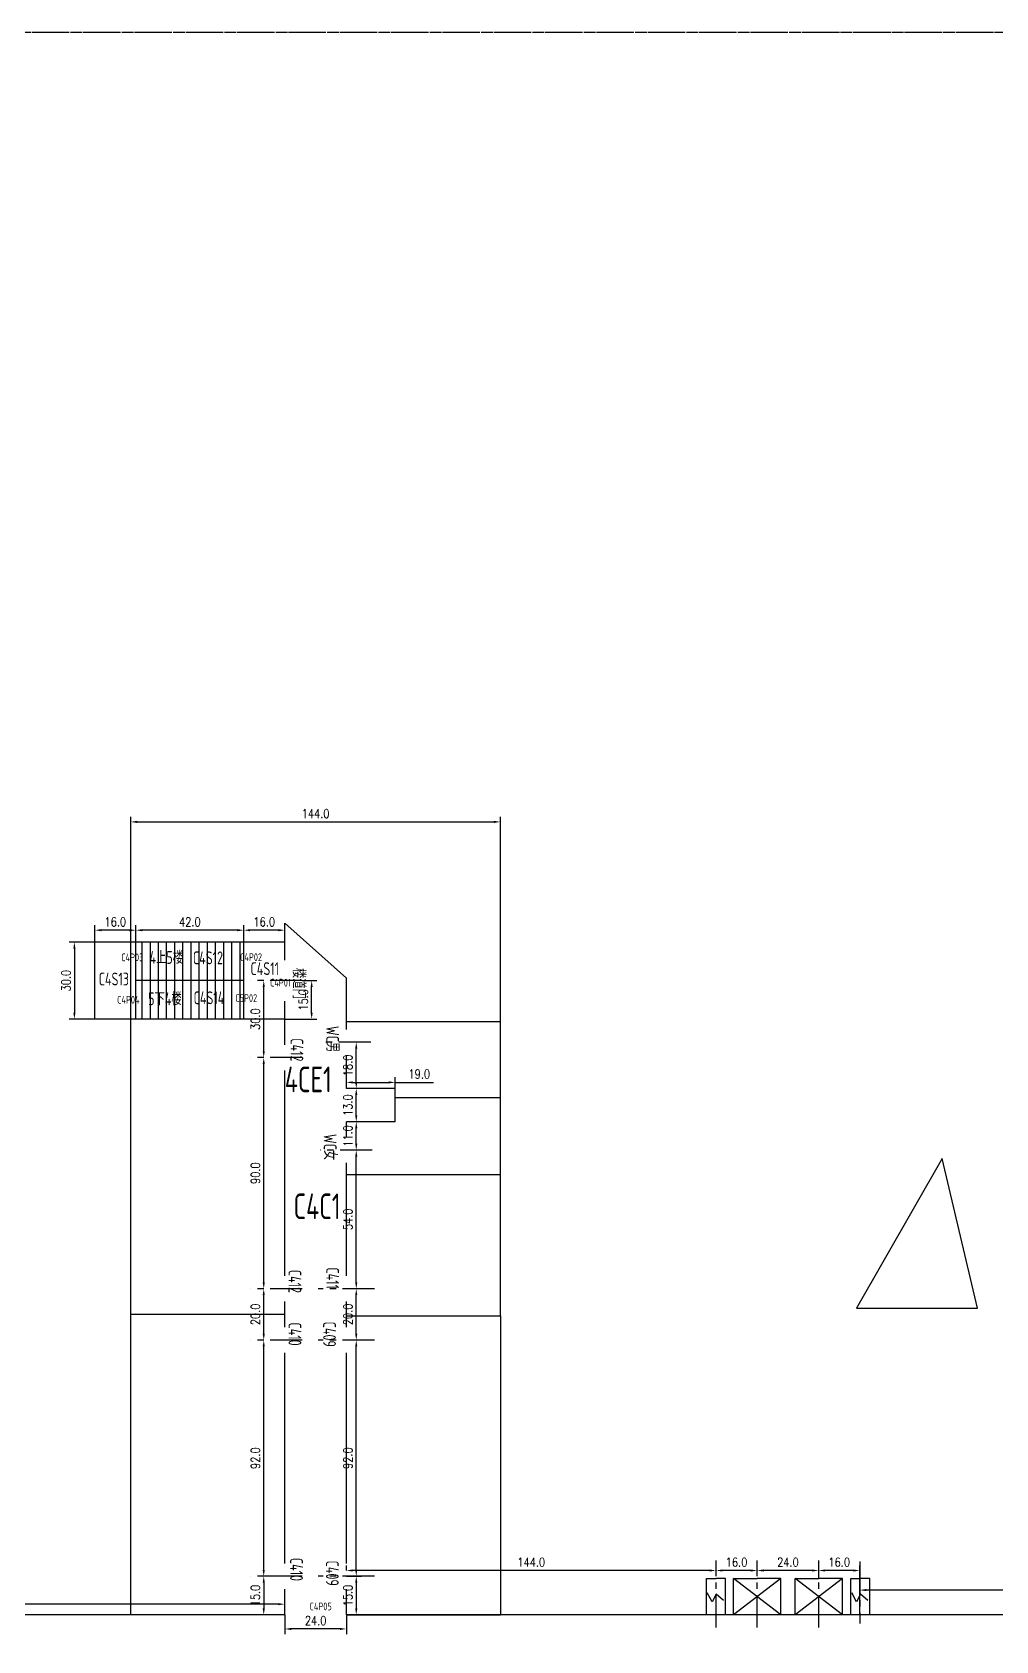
# Model space of a CAD drawing. Header units: millimetres. Extents: x -1254 to 4822, y -4397 to 16.
# Drawn here: x 2144 to 2520, y -627 to 0 of the extents above; entities that cross this region are included whole.
import ezdxf

# ---------------------------------------------------------------- set-up
doc = ezdxf.new("R2010")
doc.units = ezdxf.units.MM
doc.header["$LTSCALE"] = 10
doc.linetypes.add('CENTER', pattern=[2, 1.25, -0.25, 0.25, -0.25])
for name, color, linetype in [('1轮廓实线层', 7, 'Continuous'), ('3中心线层', 1, 'CENTER'), ('5剖面线层', 2, 'Continuous'), ('6文字层', 5, 'Continuous')]:
    doc.layers.add(name, color=color, linetype=linetype)
doc.layers.add('AM_5', color=3, linetype='Continuous', lineweight=25)
doc.styles.add('PC_TEXTSTYLE', font='gbenor.shx', dxfattribs={"width": 0.8, "bigfont": 'hzfs.shx'})
doc.styles.add('TH_GBDIM', font='romans.shx', dxfattribs={"width": 0.8, "bigfont": 'gbcbig.shx'})
doc.dimstyles.new('单位为厘米', dxfattribs={"dimtxt": 3.5, "dimasz": 2.5, "dimexe": 2, "dimexo": 0, "dimgap": 1.5, "dimtad": 1, "dimdec": 1, "dimzin": 0, "dimdsep": 46, "dimtxsty": 'TH_GBDIM', "dimcen": 2.5, "dimclrd": 1, "dimclre": 1, "dimclrt": 5, "dimadec": 0, "dimazin": 0, "dimtfac": 0.714286, "dimtdec": 1, "dimtmove": 0, "dimatfit": 3, "dimfxl": 1, "dimtzin": 0, "dimlwd": -1, "dimlwe": -1, "dimarcsym": 0})
doc.dimstyles.new('单位为厘米$0', dxfattribs={"dimtxt": 3.5, "dimasz": 2.5, "dimexe": 2, "dimexo": 0, "dimgap": 1.5, "dimtad": 1, "dimdec": 1, "dimzin": 0, "dimdsep": 46, "dimtxsty": 'TH_GBDIM', "dimcen": 2.5, "dimclrd": 1, "dimclre": 1, "dimclrt": 5, "dimadec": 0, "dimazin": 0, "dimtfac": 0.714286, "dimtdec": 1, "dimtmove": 0, "dimatfit": 3, "dimfxl": 1, "dimtzin": 0, "dimlwd": -1, "dimlwe": -1, "dimarcsym": 0})

# ---------------------------------------------------------------- blocks, each defined once
blk = doc.blocks.new('*D21')
at = {"layer": '1轮廓实线层', "color": 1, "transparency": 16777216}
for p, q in [((2450.87, -602.27), (2450.87, -597.15)), ((2464.37, -599.15), (2453.37, -599.15)), ((2466.87, -607.75), (2466.87, -597.15))]:
    blk.add_line(p, q, dxfattribs=at)
for points in [[(2453.37, -598.73), (2453.37, -599.57), (2450.87, -599.15)], [(2464.37, -598.73), (2464.37, -599.57), (2466.87, -599.15)]]:
    blk.add_solid(points, dxfattribs=at)
at = {"layer": 'Defpoints', "color": 0, "transparency": 16777216}
for p in [(2450.87, -599.15), (2450.87, -602.27), (2466.87, -607.75)]:
    blk.add_point(p, dxfattribs=at)
at = {"layer": '1轮廓实线层', "color": 5, "transparency": 16777216, "insert": (2458.87, -595.9), "char_height": 3.5, "attachment_point": 5, "style": 'TH_GBDIM'}
blk.add_mtext('16.0', dxfattribs=at)
blk = doc.blocks.new('*D22')
at = {"layer": '1轮廓实线层', "color": 1, "transparency": 16777216}
for p, q in [((2426.87, -599.15), (2426.87, -597.15)), ((2448.37, -599.15), (2429.37, -599.15)), ((2450.87, -599.15), (2450.87, -597.15))]:
    blk.add_line(p, q, dxfattribs=at)
for points in [[(2429.37, -598.73), (2429.37, -599.57), (2426.87, -599.15)], [(2448.37, -598.73), (2448.37, -599.57), (2450.87, -599.15)]]:
    blk.add_solid(points, dxfattribs=at)
at = {"layer": 'Defpoints', "color": 0, "transparency": 16777216}
for p in [(2426.87, -599.15), (2426.87, -599.15), (2450.87, -599.15)]:
    blk.add_point(p, dxfattribs=at)
at = {"layer": '1轮廓实线层', "color": 5, "transparency": 16777216, "insert": (2438.87, -595.9), "char_height": 3.5, "attachment_point": 5, "style": 'TH_GBDIM'}
blk.add_mtext('24.0', dxfattribs=at)
blk = doc.blocks.new('*D23')
at = {"layer": '1轮廓实线层', "color": 1, "transparency": 16777216}
for p, q in [((2410.87, -599.15), (2410.87, -597.15)), ((2424.37, -599.15), (2413.37, -599.15)), ((2426.87, -599.15), (2426.87, -597.15))]:
    blk.add_line(p, q, dxfattribs=at)
for points in [[(2413.37, -598.73), (2413.37, -599.57), (2410.87, -599.15)], [(2424.37, -598.73), (2424.37, -599.57), (2426.87, -599.15)]]:
    blk.add_solid(points, dxfattribs=at)
at = {"layer": 'Defpoints', "color": 0, "transparency": 16777216}
for p in [(2410.87, -599.15), (2410.87, -599.15), (2426.87, -599.15)]:
    blk.add_point(p, dxfattribs=at)
at = {"layer": '1轮廓实线层', "color": 5, "transparency": 16777216, "insert": (2418.87, -595.9), "char_height": 3.5, "attachment_point": 5, "style": 'TH_GBDIM'}
blk.add_mtext('16.0', dxfattribs=at)
blk = doc.blocks.new('*D24')
at = {"layer": '1轮廓实线层', "color": 1, "transparency": 16777216}
for p, q in [((2266.87, -599.15), (2266.87, -597.15)), ((2408.37, -599.15), (2269.37, -599.15)), ((2410.87, -599.15), (2410.87, -597.15))]:
    blk.add_line(p, q, dxfattribs=at)
for points in [[(2269.37, -598.73), (2269.37, -599.57), (2266.87, -599.15)], [(2408.37, -598.73), (2408.37, -599.57), (2410.87, -599.15)]]:
    blk.add_solid(points, dxfattribs=at)
at = {"layer": 'Defpoints', "color": 0, "transparency": 16777216}
for p in [(2266.87, -599.15), (2266.87, -599.15), (2410.87, -599.15)]:
    blk.add_point(p, dxfattribs=at)
at = {"layer": '1轮廓实线层', "color": 5, "transparency": 16777216, "insert": (2338.87, -595.9), "char_height": 3.5, "attachment_point": 5, "style": 'TH_GBDIM'}
blk.add_mtext('144.0', dxfattribs=at)
blk = doc.blocks.new('*D25')
at = {"layer": '1轮廓实线层', "color": 1, "transparency": 16777216}
for p, q in [((2266.87, -601.4), (2272.71, -601.4)), ((2270.71, -603.9), (2270.71, -613.9)), ((2266.87, -616.4), (2272.71, -616.4))]:
    blk.add_line(p, q, dxfattribs=at)
for points in [[(2270.29, -603.9), (2271.13, -603.9), (2270.71, -601.4)], [(2270.29, -613.9), (2271.13, -613.9), (2270.71, -616.4)]]:
    blk.add_solid(points, dxfattribs=at)
at = {"layer": 'Defpoints', "color": 0, "transparency": 16777216}
for p in [(2266.87, -601.4), (2266.87, -616.4), (2270.71, -616.4)]:
    blk.add_point(p, dxfattribs=at)
at = {"layer": '1轮廓实线层', "color": 5, "transparency": 16777216, "insert": (2267.46, -608.9), "char_height": 3.5, "attachment_point": 5, "rotation": 90, "style": 'TH_GBDIM'}
blk.add_mtext('15.0', dxfattribs=at)
blk = doc.blocks.new('*D52')
at = {"layer": '1轮廓实线层', "color": 1, "transparency": 16777216}
for p, q in [((2242.87, -616.4), (2242.87, -623.91)), ((2266.87, -616.4), (2266.87, -623.91)), ((2264.37, -621.91), (2245.37, -621.91))]:
    blk.add_line(p, q, dxfattribs=at)
for points in [[(2245.37, -621.5), (2245.37, -622.33), (2242.87, -621.91)], [(2264.37, -621.5), (2264.37, -622.33), (2266.87, -621.91)]]:
    blk.add_solid(points, dxfattribs=at)
at = {"layer": 'Defpoints', "color": 0, "transparency": 16777216}
for p in [(2242.87, -616.4), (2266.87, -616.4), (2242.87, -621.91)]:
    blk.add_point(p, dxfattribs=at)
at = {"layer": '1轮廓实线层', "color": 5, "transparency": 16777216, "insert": (2254.87, -618.66), "char_height": 3.5, "attachment_point": 5, "style": 'TH_GBDIM'}
blk.add_mtext('24.0', dxfattribs=at)
blk = doc.blocks.new('*D53')
at = {"layer": '1轮廓实线层', "color": 1, "transparency": 16777216}
for p, q in [((1976.87, -616.4), (1976.87, -610.26)), ((2240.37, -612.26), (1979.37, -612.26)), ((2242.87, -616.4), (2242.87, -610.26))]:
    blk.add_line(p, q, dxfattribs=at)
for points in [[(1979.37, -611.84), (1979.37, -612.67), (1976.87, -612.26)], [(2240.37, -611.84), (2240.37, -612.67), (2242.87, -612.26)]]:
    blk.add_solid(points, dxfattribs=at)
at = {"layer": 'Defpoints', "color": 0, "transparency": 16777216}
for p in [(1976.87, -612.26), (1976.87, -616.4), (2242.87, -616.4)]:
    blk.add_point(p, dxfattribs=at)
at = {"layer": '1轮廓实线层', "color": 5, "transparency": 16777216, "insert": (2109.87, -609.01), "char_height": 3.5, "attachment_point": 5, "style": 'TH_GBDIM'}
blk.add_mtext('266.0', dxfattribs=at)
blk = doc.blocks.new('*D54')
at = {"layer": '1轮廓实线层', "color": 1, "transparency": 16777216}
for p, q in [((2242.87, -601.4), (2232.67, -601.4)), ((2234.67, -603.9), (2234.67, -613.9)), ((2242.87, -616.4), (2232.67, -616.4))]:
    blk.add_line(p, q, dxfattribs=at)
for points in [[(2234.25, -603.9), (2235.09, -603.9), (2234.67, -601.4)], [(2234.25, -613.9), (2235.09, -613.9), (2234.67, -616.4)]]:
    blk.add_solid(points, dxfattribs=at)
at = {"layer": 'Defpoints', "color": 0, "transparency": 16777216}
for p in [(2242.87, -601.4), (2234.67, -616.4), (2242.87, -616.4)]:
    blk.add_point(p, dxfattribs=at)
at = {"layer": '1轮廓实线层', "color": 5, "transparency": 16777216, "insert": (2231.42, -608.9), "char_height": 3.5, "attachment_point": 5, "rotation": 90, "style": 'TH_GBDIM'}
blk.add_mtext('15.0', dxfattribs=at)
blk = doc.blocks.new('*D55')
at = {"layer": '1轮廓实线层', "color": 1, "transparency": 16777216}
for p, q in [((2234.67, -509.4), (2232.67, -509.4)), ((2234.67, -598.9), (2234.67, -511.9)), ((2234.67, -601.4), (2232.67, -601.4))]:
    blk.add_line(p, q, dxfattribs=at)
for points in [[(2234.25, -511.9), (2235.09, -511.9), (2234.67, -509.4)], [(2234.25, -598.9), (2235.09, -598.9), (2234.67, -601.4)]]:
    blk.add_solid(points, dxfattribs=at)
at = {"layer": 'Defpoints', "color": 0, "transparency": 16777216}
for p in [(2234.67, -509.4), (2234.67, -509.4), (2234.67, -601.4)]:
    blk.add_point(p, dxfattribs=at)
at = {"layer": '1轮廓实线层', "color": 5, "transparency": 16777216, "insert": (2231.42, -555.4), "char_height": 3.5, "attachment_point": 5, "rotation": 90, "style": 'TH_GBDIM'}
blk.add_mtext('92.0', dxfattribs=at)
blk = doc.blocks.new('*D56')
at = {"layer": '1轮廓实线层', "color": 1, "transparency": 16777216}
for p, q in [((2270.71, -509.4), (2268.71, -509.4)), ((2270.71, -598.9), (2270.71, -511.9)), ((2270.71, -601.4), (2268.71, -601.4))]:
    blk.add_line(p, q, dxfattribs=at)
for points in [[(2270.29, -511.9), (2271.13, -511.9), (2270.71, -509.4)], [(2270.29, -598.9), (2271.13, -598.9), (2270.71, -601.4)]]:
    blk.add_solid(points, dxfattribs=at)
at = {"layer": 'Defpoints', "color": 0, "transparency": 16777216}
for p in [(2270.71, -509.4), (2270.71, -509.4), (2270.71, -601.4)]:
    blk.add_point(p, dxfattribs=at)
at = {"layer": '1轮廓实线层', "color": 5, "transparency": 16777216, "insert": (2267.46, -555.4), "char_height": 3.5, "attachment_point": 5, "rotation": 90, "style": 'TH_GBDIM'}
blk.add_mtext('92.0', dxfattribs=at)
blk = doc.blocks.new('*D57')
at = {"layer": '1轮廓实线层', "color": 1, "transparency": 16777216}
for p, q in [((2270.71, -489.4), (2268.71, -489.4)), ((2270.71, -506.9), (2270.71, -491.9)), ((2270.71, -509.4), (2268.71, -509.4))]:
    blk.add_line(p, q, dxfattribs=at)
for points in [[(2270.29, -491.9), (2271.13, -491.9), (2270.71, -489.4)], [(2270.29, -506.9), (2271.13, -506.9), (2270.71, -509.4)]]:
    blk.add_solid(points, dxfattribs=at)
at = {"layer": 'Defpoints', "color": 0, "transparency": 16777216}
for p in [(2270.71, -489.4), (2270.71, -489.4), (2270.71, -509.4)]:
    blk.add_point(p, dxfattribs=at)
at = {"layer": '1轮廓实线层', "color": 5, "transparency": 16777216, "insert": (2267.46, -499.4), "char_height": 3.5, "attachment_point": 5, "rotation": 90, "style": 'TH_GBDIM'}
blk.add_mtext('20.0', dxfattribs=at)
blk = doc.blocks.new('*D58')
at = {"layer": '1轮廓实线层', "color": 1, "transparency": 16777216}
for p, q in [((2234.67, -489.4), (2232.67, -489.4)), ((2234.67, -506.9), (2234.67, -491.9)), ((2234.67, -509.4), (2232.67, -509.4))]:
    blk.add_line(p, q, dxfattribs=at)
for points in [[(2234.25, -491.9), (2235.09, -491.9), (2234.67, -489.4)], [(2234.25, -506.9), (2235.09, -506.9), (2234.67, -509.4)]]:
    blk.add_solid(points, dxfattribs=at)
at = {"layer": 'Defpoints', "color": 0, "transparency": 16777216}
for p in [(2234.67, -489.4), (2234.67, -489.4), (2234.67, -509.4)]:
    blk.add_point(p, dxfattribs=at)
at = {"layer": '1轮廓实线层', "color": 5, "transparency": 16777216, "insert": (2231.42, -499.4), "char_height": 3.5, "attachment_point": 5, "rotation": 90, "style": 'TH_GBDIM'}
blk.add_mtext('20.0', dxfattribs=at)
blk = doc.blocks.new('*D60')
at = {"layer": '1轮廓实线层', "color": 1, "transparency": 16777216}
for p, q in [((2270.71, -435.4), (2268.71, -435.4)), ((2270.71, -486.9), (2270.71, -437.9)), ((2270.71, -489.4), (2268.71, -489.4))]:
    blk.add_line(p, q, dxfattribs=at)
for points in [[(2270.29, -437.9), (2271.13, -437.9), (2270.71, -435.4)], [(2270.29, -486.9), (2271.13, -486.9), (2270.71, -489.4)]]:
    blk.add_solid(points, dxfattribs=at)
at = {"layer": 'Defpoints', "color": 0, "transparency": 16777216}
for p in [(2270.71, -435.4), (2270.71, -435.4), (2270.71, -489.4)]:
    blk.add_point(p, dxfattribs=at)
at = {"layer": '1轮廓实线层', "color": 5, "transparency": 16777216, "insert": (2267.46, -462.4), "char_height": 3.5, "attachment_point": 5, "rotation": 90, "style": 'TH_GBDIM'}
blk.add_mtext('54.0', dxfattribs=at)
blk = doc.blocks.new('*D61')
at = {"layer": '1轮廓实线层', "color": 1, "transparency": 16777216}
for p, q in [((2270.71, -424.4), (2268.71, -424.4)), ((2270.71, -432.9), (2270.71, -426.9)), ((2270.71, -435.4), (2268.71, -435.4))]:
    blk.add_line(p, q, dxfattribs=at)
for points in [[(2270.29, -426.9), (2271.13, -426.9), (2270.71, -424.4)], [(2270.29, -432.9), (2271.13, -432.9), (2270.71, -435.4)]]:
    blk.add_solid(points, dxfattribs=at)
at = {"layer": 'Defpoints', "color": 0, "transparency": 16777216}
for p in [(2270.71, -424.4), (2270.71, -424.4), (2270.71, -435.4)]:
    blk.add_point(p, dxfattribs=at)
at = {"layer": '1轮廓实线层', "color": 5, "transparency": 16777216, "insert": (2267.46, -429.9), "char_height": 3.5, "attachment_point": 5, "rotation": 90, "style": 'TH_GBDIM'}
blk.add_mtext('11.0', dxfattribs=at)
blk = doc.blocks.new('*D62')
at = {"layer": '1轮廓实线层', "color": 1, "transparency": 16777216}
for p, q in [((2270.71, -411.4), (2268.71, -411.4)), ((2270.71, -421.9), (2270.71, -413.9)), ((2270.71, -424.4), (2268.71, -424.4))]:
    blk.add_line(p, q, dxfattribs=at)
for points in [[(2270.29, -413.9), (2271.13, -413.9), (2270.71, -411.4)], [(2270.29, -421.9), (2271.13, -421.9), (2270.71, -424.4)]]:
    blk.add_solid(points, dxfattribs=at)
at = {"layer": 'Defpoints', "color": 0, "transparency": 16777216}
for p in [(2270.71, -411.4), (2270.71, -411.4), (2270.71, -424.4)]:
    blk.add_point(p, dxfattribs=at)
at = {"layer": '1轮廓实线层', "color": 5, "transparency": 16777216, "insert": (2267.46, -417.9), "char_height": 3.5, "attachment_point": 5, "rotation": 90, "style": 'TH_GBDIM'}
blk.add_mtext('13.0', dxfattribs=at)
blk = doc.blocks.new('*D63')
at = {"layer": '1轮廓实线层', "color": 1, "transparency": 16777216}
for p, q in [((2266.87, -411.4), (2266.87, -407.04)), ((2285.87, -411.4), (2285.87, -407.04)), ((2269.37, -409.04), (2283.37, -409.04)), ((2285.87, -409.04), (2300.83, -409.04))]:
    blk.add_line(p, q, dxfattribs=at)
for points in [[(2269.37, -408.62), (2269.37, -409.45), (2266.87, -409.04)], [(2283.37, -408.62), (2283.37, -409.45), (2285.87, -409.04)]]:
    blk.add_solid(points, dxfattribs=at)
at = {"layer": 'Defpoints', "color": 0, "transparency": 16777216}
for p in [(2266.87, -411.4), (2285.87, -409.04), (2285.87, -411.4)]:
    blk.add_point(p, dxfattribs=at)
at = {"layer": '1轮廓实线层', "color": 5, "transparency": 16777216, "insert": (2295.27, -405.79), "char_height": 3.5, "attachment_point": 5, "style": 'TH_GBDIM'}
blk.add_mtext('19.0', dxfattribs=at)
blk = doc.blocks.new('*D64')
at = {"layer": '1轮廓实线层', "color": 1, "transparency": 16777216}
for p, q in [((2270.71, -393.4), (2268.71, -393.4)), ((2270.71, -408.9), (2270.71, -395.9)), ((2270.71, -411.4), (2268.71, -411.4))]:
    blk.add_line(p, q, dxfattribs=at)
for points in [[(2270.29, -395.9), (2271.13, -395.9), (2270.71, -393.4)], [(2270.29, -408.9), (2271.13, -408.9), (2270.71, -411.4)]]:
    blk.add_solid(points, dxfattribs=at)
at = {"layer": 'Defpoints', "color": 0, "transparency": 16777216}
for p in [(2270.71, -393.4), (2270.71, -393.4), (2270.71, -411.4)]:
    blk.add_point(p, dxfattribs=at)
at = {"layer": '1轮廓实线层', "color": 5, "transparency": 16777216, "insert": (2267.46, -402.4), "char_height": 3.5, "attachment_point": 5, "rotation": 90, "style": 'TH_GBDIM'}
blk.add_mtext('18.0', dxfattribs=at)
blk = doc.blocks.new('*D65')
at = {"layer": '1轮廓实线层', "color": 1, "transparency": 16777216}
for p, q in [((2234.67, -399.4), (2232.67, -399.4)), ((2234.67, -486.9), (2234.67, -401.9)), ((2234.67, -489.4), (2232.67, -489.4))]:
    blk.add_line(p, q, dxfattribs=at)
for points in [[(2234.25, -401.9), (2235.09, -401.9), (2234.67, -399.4)], [(2234.25, -486.9), (2235.09, -486.9), (2234.67, -489.4)]]:
    blk.add_solid(points, dxfattribs=at)
at = {"layer": 'Defpoints', "color": 0, "transparency": 16777216}
for p in [(2234.67, -399.4), (2234.67, -399.4), (2234.67, -489.4)]:
    blk.add_point(p, dxfattribs=at)
at = {"layer": '1轮廓实线层', "color": 5, "transparency": 16777216, "insert": (2231.42, -444.4), "char_height": 3.5, "attachment_point": 5, "rotation": 90, "style": 'TH_GBDIM'}
blk.add_mtext('90.0', dxfattribs=at)
blk = doc.blocks.new('*D66')
at = {"layer": '1轮廓实线层', "color": 1, "transparency": 16777216}
for p, q in [((2234.67, -369.4), (2232.67, -369.4)), ((2234.67, -396.9), (2234.67, -371.9)), ((2234.67, -399.4), (2232.67, -399.4))]:
    blk.add_line(p, q, dxfattribs=at)
for points in [[(2234.25, -371.9), (2235.09, -371.9), (2234.67, -369.4)], [(2234.25, -396.9), (2235.09, -396.9), (2234.67, -399.4)]]:
    blk.add_solid(points, dxfattribs=at)
at = {"layer": 'Defpoints', "color": 0, "transparency": 16777216}
for p in [(2234.67, -369.4), (2234.67, -369.4), (2234.67, -399.4)]:
    blk.add_point(p, dxfattribs=at)
at = {"layer": '1轮廓实线层', "color": 5, "transparency": 16777216, "insert": (2231.42, -384.4), "char_height": 3.5, "attachment_point": 5, "rotation": 90, "style": 'TH_GBDIM'}
blk.add_mtext('30.0', dxfattribs=at)
blk = doc.blocks.new('*D67')
at = {"layer": '1轮廓实线层', "color": 1, "transparency": 16777216}
for p, q in [((2226.87, -354.4), (2226.87, -347.76)), ((2240.37, -349.76), (2229.37, -349.76)), ((2242.87, -354.4), (2242.87, -347.76))]:
    blk.add_line(p, q, dxfattribs=at)
for points in [[(2229.37, -349.34), (2229.37, -350.18), (2226.87, -349.76)], [(2240.37, -349.34), (2240.37, -350.18), (2242.87, -349.76)]]:
    blk.add_solid(points, dxfattribs=at)
at = {"layer": 'Defpoints', "color": 0, "transparency": 16777216}
for p in [(2226.87, -349.76), (2226.87, -354.4), (2242.87, -354.4)]:
    blk.add_point(p, dxfattribs=at)
at = {"layer": '1轮廓实线层', "color": 5, "transparency": 16777216, "insert": (2234.87, -346.51), "char_height": 3.5, "attachment_point": 5, "style": 'TH_GBDIM'}
blk.add_mtext('16.0', dxfattribs=at)
blk = doc.blocks.new('*D68')
at = {"layer": '1轮廓实线层', "color": 1, "transparency": 16777216}
for p, q in [((2249.68, -369.4), (2255.34, -369.4)), ((2253.34, -381.9), (2253.34, -371.9)), ((2242.87, -384.4), (2255.34, -384.4))]:
    blk.add_line(p, q, dxfattribs=at)
for points in [[(2252.92, -371.9), (2253.75, -371.9), (2253.34, -369.4)], [(2252.92, -381.9), (2253.75, -381.9), (2253.34, -384.4)]]:
    blk.add_solid(points, dxfattribs=at)
at = {"layer": 'Defpoints', "color": 0, "transparency": 16777216}
for p in [(2249.68, -369.4), (2253.34, -369.4), (2242.87, -384.4)]:
    blk.add_point(p, dxfattribs=at)
at = {"layer": '1轮廓实线层', "color": 5, "transparency": 16777216, "insert": (2250.09, -376.9), "char_height": 3.5, "attachment_point": 5, "rotation": 90, "style": 'TH_GBDIM'}
blk.add_mtext('15.0', dxfattribs=at)
blk = doc.blocks.new('*D69')
at = {"layer": '1轮廓实线层', "color": 1, "transparency": 16777216}
for p, q in [((2184.87, -354.4), (2184.87, -347.76)), ((2224.37, -349.76), (2187.37, -349.76)), ((2226.87, -354.4), (2226.87, -347.76))]:
    blk.add_line(p, q, dxfattribs=at)
for points in [[(2187.37, -349.34), (2187.37, -350.18), (2184.87, -349.76)], [(2224.37, -349.34), (2224.37, -350.18), (2226.87, -349.76)]]:
    blk.add_solid(points, dxfattribs=at)
at = {"layer": 'Defpoints', "color": 0, "transparency": 16777216}
for p in [(2184.87, -349.76), (2184.87, -354.4), (2226.87, -354.4)]:
    blk.add_point(p, dxfattribs=at)
at = {"layer": '1轮廓实线层', "color": 5, "transparency": 16777216, "insert": (2205.87, -346.51), "char_height": 3.5, "attachment_point": 5, "style": 'TH_GBDIM'}
blk.add_mtext('42.0', dxfattribs=at)
blk = doc.blocks.new('*D70')
at = {"layer": '1轮廓实线层', "color": 1, "transparency": 16777216}
for p, q in [((2168.87, -354.4), (2168.87, -347.76)), ((2182.37, -349.76), (2171.37, -349.76)), ((2184.87, -354.4), (2184.87, -347.76))]:
    blk.add_line(p, q, dxfattribs=at)
for points in [[(2171.37, -349.34), (2171.37, -350.18), (2168.87, -349.76)], [(2182.37, -349.34), (2182.37, -350.18), (2184.87, -349.76)]]:
    blk.add_solid(points, dxfattribs=at)
at = {"layer": 'Defpoints', "color": 0, "transparency": 16777216}
for p in [(2168.87, -349.76), (2168.87, -354.4), (2184.87, -354.4)]:
    blk.add_point(p, dxfattribs=at)
at = {"layer": '1轮廓实线层', "color": 5, "transparency": 16777216, "insert": (2176.87, -346.51), "char_height": 3.5, "attachment_point": 5, "style": 'TH_GBDIM'}
blk.add_mtext('16.0', dxfattribs=at)
blk = doc.blocks.new('*D71')
at = {"layer": '1轮廓实线层', "color": 1, "transparency": 16777216}
for p, q in [((2168.87, -354.4), (2158.9, -354.4)), ((2160.9, -356.9), (2160.9, -381.9)), ((2168.87, -384.4), (2158.9, -384.4))]:
    blk.add_line(p, q, dxfattribs=at)
for points in [[(2160.49, -356.9), (2161.32, -356.9), (2160.9, -354.4)], [(2160.49, -381.9), (2161.32, -381.9), (2160.9, -384.4)]]:
    blk.add_solid(points, dxfattribs=at)
at = {"layer": 'Defpoints', "color": 0, "transparency": 16777216}
for p in [(2168.87, -354.4), (2160.9, -384.4), (2168.87, -384.4)]:
    blk.add_point(p, dxfattribs=at)
at = {"layer": '1轮廓实线层', "color": 5, "transparency": 16777216, "insert": (2157.65, -369.4), "char_height": 3.5, "attachment_point": 5, "rotation": 90, "style": 'TH_GBDIM'}
blk.add_mtext('30.0', dxfattribs=at)
blk = doc.blocks.new('*D394')
at = {"layer": '1轮廓实线层', "color": 1, "transparency": 16777216}
for p, q in [((2466.87, -616.4), (2466.87, -604.78)), ((2607.37, -606.78), (2469.37, -606.78)), ((2609.87, -616.4), (2609.87, -604.78))]:
    blk.add_line(p, q, dxfattribs=at)
for points in [[(2469.37, -606.36), (2469.37, -607.19), (2466.87, -606.78)], [(2607.37, -606.36), (2607.37, -607.19), (2609.87, -606.78)]]:
    blk.add_solid(points, dxfattribs=at)
at = {"layer": 'Defpoints', "color": 0, "transparency": 16777216}
for p in [(2466.87, -606.78), (2466.87, -616.4), (2609.87, -616.4)]:
    blk.add_point(p, dxfattribs=at)
at = {"layer": '1轮廓实线层', "color": 5, "transparency": 16777216, "insert": (2538.37, -603.53), "char_height": 3.5, "attachment_point": 5, "style": 'TH_GBDIM'}
blk.add_mtext('143.0', dxfattribs=at)
blk = doc.blocks.new('*D596')
at = {"color": 1, "transparency": 16777216}
for p, q in [((2182.87, -384.4), (2182.87, -305.58)), ((2326.87, -385.48), (2326.87, -305.58)), ((2185.37, -307.58), (2324.37, -307.58))]:
    blk.add_line(p, q, dxfattribs=at)
for points in [[(2185.37, -307.16), (2185.37, -308), (2182.87, -307.58)], [(2324.37, -307.16), (2324.37, -308), (2326.87, -307.58)]]:
    blk.add_solid(points, dxfattribs=at)
at = {"layer": 'Defpoints', "color": 0, "transparency": 16777216}
for p in [(2326.87, -307.58), (2182.87, -384.4), (2326.87, -385.48)]:
    blk.add_point(p, dxfattribs=at)
at = {"color": 5, "transparency": 16777216, "insert": (2254.87, -304.33), "char_height": 3.5, "attachment_point": 5, "style": 'TH_GBDIM'}
blk.add_mtext('144.0', dxfattribs=at)
blk = doc.blocks.new('*D625')
at = {"layer": 'AM_5', "color": 1, "transparency": 16777216}
for p, q in [((3902.54, 0), (3924.51, 0)), ((3922.51, -1121.4), (3922.51, -2.5)), ((2266.87, -1123.9), (3924.51, -1123.9))]:
    blk.add_line(p, q, dxfattribs=at)
for points in [[(3922.09, -2.5), (3922.92, -2.5), (3922.51, 0)], [(3922.09, -1121.4), (3922.92, -1121.4), (3922.51, -1123.9)]]:
    blk.add_solid(points, dxfattribs=at)
at = {"layer": 'Defpoints', "color": 0, "transparency": 16777216}
for p in [(3902.54, 0), (3922.51, 0), (2266.87, -1123.9)]:
    blk.add_point(p, dxfattribs=at)
at = {"layer": 'AM_5', "color": 5, "transparency": 16777216, "insert": (3919.26, -561.95), "char_height": 3.5, "attachment_point": 5, "rotation": 90, "style": 'TH_GBDIM'}
blk.add_mtext('1123.9', dxfattribs=at)

msp = doc.modelspace()

# ---------------------------------------------------------------- hatches: boundary and pattern name
at = {"layer": '5剖面线层'}
h = msp.add_hatch(dxfattribs=at)
h.set_pattern_fill('ANSI31', color=256, angle=225, style=0)
h.set_pattern_definition([(270, (-162.1797, -444.4), (3.175, -3e-15), [])])
h.paths.add_polyline_path([(2226.865, -369.4), (2226.865, -354.4), (2184.865, -354.4), (2184.865, -369.4)])
h.paths.add_polyline_path([(2184.865, -369.4), (2184.865, -384.4), (2226.865, -384.4), (2226.865, -369.4)])

# ---------------------------------------------------------------- linework, layer by layer
for p, q in [((2498.929, -438.74), (2465.634, -496.953)), ((2512.802, -496.953), (2498.929, -438.74)), ((2465.634, -496.953), (2512.802, -496.953))]:
    msp.add_line(p, q)
at = {"layer": '1轮廓实线层'}
for p, q in [((2266.865, -368.4), (2242.865, -347.084)), ((2242.865, -361.4), (2242.865, -347.084)), ((2242.865, -354.4), (2168.865, -354.4)), ((2168.865, -384.4), (2168.865, -354.4)), ((2184.865, -384.4), (2184.865, -354.4)), ((2226.865, -384.4), (2226.865, -354.4)), ((2226.865, -369.4), (2184.865, -369.4)), ((2266.865, -388.4), (2266.865, -368.4)), ((2242.865, -394.4), (2242.865, -377.4)), ((2242.865, -384.4), (2168.865, -384.4)), ((2182.865, -616.4), (2182.865, -384.4)), ((2326.865, -385.485), (2266.865, -385.485)), ((2326.865, -444.955), (2326.865, -385.485)), ((2266.865, -411.4), (2266.865, -398.4)), ((2242.865, -484.4), (2242.865, -404.4)), ((2285.865, -411.4), (2266.865, -411.4)), ((2285.865, -424.4), (2285.865, -411.4)), ((2285.865, -414.903), (2326.865, -414.903)), ((2285.865, -424.4), (2266.865, -424.4)), ((2266.865, -430.4), (2266.865, -424.4)), ((2266.865, -484.4), (2266.865, -440.4)), ((2266.865, -444.955), (2326.865, -444.955)), ((2326.865, -499.914), (2326.865, -444.955)), ((2242.865, -504.4), (2242.865, -494.4)), ((2266.865, -504.4), (2266.865, -494.4)), ((2242.865, -499.4), (2182.865, -499.4)), ((2266.865, -499.914), (2326.865, -499.914)), ((2326.865, -499.914), (2326.865, -616.4)), ((2242.865, -596.4), (2242.865, -514.4)), ((2266.865, -596.4), (2266.865, -514.4)), ((2242.865, -616.4), (2242.865, -606.4)), ((2266.865, -616.4), (2266.865, -606.4)), ((2407.147, -616.4), (2407.147, -602.225)), ((2407.147, -602.225), (2410.865, -602.225)), ((2414.583, -602.225), (2410.865, -602.225)), ((2414.583, -616.4), (2414.583, -602.225)), ((2417.645, -616.4), (2417.645, -602.275)), ((2417.645, -602.275), (2426.865, -602.275)), ((2436.085, -616.4), (2417.645, -602.275)), ((2436.085, -602.275), (2417.645, -616.4)), ((2436.085, -602.275), (2426.865, -602.275)), ((2436.085, -616.4), (2436.085, -602.275)), ((2441.645, -616.4), (2441.645, -602.275)), ((2441.645, -602.275), (2450.865, -602.275)), ((2460.085, -616.4), (2441.645, -602.275)), ((2460.085, -602.275), (2441.645, -616.4)), ((2460.085, -602.275), (2450.865, -602.275)), ((2460.085, -616.4), (2460.085, -602.275)), ((2463.396, -616.4), (2463.396, -602.225)), ((2463.396, -602.225), (2467.114, -602.225)), ((2470.832, -602.225), (2467.114, -602.225)), ((2470.832, -616.4), (2470.832, -602.225)), ((2409.404, -611.345), (2407.471, -607.837)), ((2410.865, -608.313), (2409.404, -611.345)), ((2413.733, -610.783), (2410.865, -608.313)), ((2465.652, -611.345), (2463.72, -607.837)), ((2467.114, -608.313), (2465.652, -611.345)), ((2469.981, -610.783), (2467.114, -608.313)), ((2242.865, -616.4), (1976.865, -616.4)), ((2242.865, -616.4), (2182.865, -616.4)), ((2266.865, -616.4), (2326.865, -616.4)), ((2609.865, -616.4), (2266.865, -616.4))]:
    msp.add_line(p, q, dxfattribs=at)
at = {"layer": '3中心线层'}
for p, q in [((-1253.587, 0), (4822.254, 0)), ((1784.333, 0), (3902.542, 0)), ((2249.68, -369.4), (2229.608, -369.4)), ((2276.365, -393.4), (2258.587, -393.4)), ((2249.68, -399.4), (2229.608, -399.4)), ((2276.901, -435.4), (2256.829, -435.4)), ((2249.68, -489.4), (2229.608, -489.4)), ((2277.866, -489.4), (2255.865, -489.4)), ((2249.68, -509.4), (2229.608, -509.4)), ((2277.866, -509.4), (2255.865, -509.4)), ((2249.68, -601.4), (2229.608, -601.4)), ((2277.866, -601.4), (2255.865, -601.4)), ((2410.865, -621.339), (2410.865, -595.287)), ((2426.865, -621.339), (2426.865, -595.287)), ((2450.865, -621.339), (2450.865, -595.287)), ((2466.865, -595.665), (2466.865, -619.834))]:
    msp.add_line(p, q, dxfattribs=at)

# ---------------------------------------------------------------- texts
at = {"layer": '6文字层', "attachment_point": 1, "style": 'PC_TEXTSTYLE'}
for s, width, insert, char_height in [('C4P03', 13.35893, (2179.16, -358.833), 3), ('4上5楼', 21.14921, (2190.167, -357.881), 5), ('C4S12', 13.35893, (2207.073, -358.021), 5), ('C4P02', 13.35893, (2225.461, -358.745), 3), ('C4S11', 13.35893, (2229.508, -362.245), 5), ('C4S13', 13.35893, (2170.368, -366.266), 5), ('C4P01', 13.35893, (2237.123, -368.697), 3), ('C4P04', 13.35893, (2177.56, -375.349), 3), ('5下4楼', 21.14921, (2189.644, -373.984), 5), ('C4S14', 13.35893, (2207.352, -373.582), 5), ('C5P02', 13.35893, (2223.611, -374.697), 3), ('4CE1', 13.35893, (2242.865, -402.883), 10), ('C4C1', 13.35893, (2246.268, -452.304), 10), ('C4P05', 13.35893, (2252.524, -611.628), 3)]:
    msp.add_mtext_dynamic_manual_height_columns(s, width=width, gutter_width=25, heights=[0], dxfattribs=dict(at, insert=insert, char_height=char_height))
at = {"layer": '6文字层', "char_height": 5, "attachment_point": 1, "rotation": 270, "style": 'PC_TEXTSTYLE'}
for s, insert in [('楼道门', (2250.895, -364.499)), ('WC男', (2263.997, -387.036)), ('C412', (2250.089, -391.849)), ('WC女', (2263.047, -429.104)), ('C412', (2249.312, -482.033)), ('C411', (2264, -481.082)), ('C410', (2249.324, -502.545)), ('C409', (2262.787, -502.217)), ('C410', (2249.937, -594.217)), ('C409', (2263.885, -595.276))]:
    msp.add_mtext_dynamic_manual_height_columns(s, width=17.95718, gutter_width=25, heights=[0], dxfattribs=dict(at, insert=insert))

# ---------------------------------------------------------------- dimensions: what is measured, and where the dimension line sits
dim = msp.add_linear_dim(base=(2326.865, -307.578), p1=(2182.865, -384.4), p2=(2326.865, -385.485), dimstyle='单位为厘米')
dim.commit()
dim.dimension.update_dxf_attribs({"geometry": '*D596', "text_midpoint": (2254.865, -304.328)})
at = {"layer": '1轮廓实线层'}
for base, p1, p2, picture, middle in [((2168.865, -349.76), (2184.865, -354.4), (2168.865, -354.4), '*D70', (2176.865, -346.51)), ((2184.865, -349.76), (2226.865, -354.4), (2184.865, -354.4), '*D69', (2205.865, -346.51)), ((2226.865, -349.76), (2242.865, -354.4), (2226.865, -354.4), '*D67', (2234.865, -346.51)), ((2266.865, -599.151), (2410.865, -599.151), (2266.865, -599.151), '*D24', (2338.865, -595.901)), ((2410.865, -599.151), (2426.865, -599.151), (2410.865, -599.151), '*D23', (2418.865, -595.901)), ((2426.865, -599.151), (2450.865, -599.151), (2426.865, -599.151), '*D22', (2438.865, -595.901)), ((2450.865, -599.151), (2466.865, -607.749), (2450.865, -602.275), '*D21', (2458.865, -595.901)), ((2466.865, -606.776), (2609.865, -616.4), (2466.865, -616.4), '*D394', (2538.365, -603.526)), ((1976.865, -612.258), (2242.865, -616.4), (1976.865, -616.4), '*D53', (2109.865, -609.008))]:
    dim = msp.add_linear_dim(base=base, p1=p1, p2=p2, dimstyle='单位为厘米', dxfattribs=at)
    dim.commit()
    dim.dimension.update_dxf_attribs({"geometry": picture, "text_midpoint": middle})
for base, p1, p2, picture, middle in [((2160.902, -384.4), (2168.865, -354.4), (2168.865, -384.4), '*D71', (2157.652, -369.4)), ((2234.67, -369.4), (2234.67, -399.4), (2234.67, -369.4), '*D66', (2231.42, -384.4)), ((2253.336, -369.4), (2242.865, -384.4), (2249.68, -369.4), '*D68', (2250.086, -376.9)), ((2270.711, -393.4), (2270.711, -411.4), (2270.711, -393.4), '*D64', (2267.461, -402.4)), ((2234.67, -399.4), (2234.67, -489.4), (2234.67, -399.4), '*D65', (2231.42, -444.4)), ((2270.711, -435.4), (2270.711, -489.4), (2270.711, -435.4), '*D60', (2267.461, -462.4)), ((2234.67, -489.4), (2234.67, -509.4), (2234.67, -489.4), '*D58', (2231.42, -499.4)), ((2270.711, -489.4), (2270.711, -509.4), (2270.711, -489.4), '*D57', (2267.461, -499.4)), ((2234.67, -509.4), (2234.67, -601.4), (2234.67, -509.4), '*D55', (2231.42, -555.4)), ((2270.711, -509.4), (2270.711, -601.4), (2270.711, -509.4), '*D56', (2267.461, -555.4)), ((2234.67, -616.4), (2242.865, -601.4), (2242.865, -616.4), '*D54', (2231.42, -608.9)), ((2270.711, -616.4), (2266.865, -601.4), (2266.865, -616.4), '*D25', (2267.461, -608.9))]:
    dim = msp.add_linear_dim(base=base, p1=p1, p2=p2, angle=270, dimstyle='单位为厘米', dxfattribs=at)
    dim.commit()
    dim.dimension.update_dxf_attribs({"geometry": picture, "text_midpoint": middle})
for base, p1, p2, picture, middle in [((2285.865, -409.036), (2266.865, -411.4), (2285.865, -411.4), '*D63', (2295.265, -409.036)), ((2242.865, -621.912), (2266.865, -616.4), (2242.865, -616.4), '*D52', (2254.865, -621.912))]:
    dim = msp.add_linear_dim(base=base, p1=p1, p2=p2, dimstyle='单位为厘米', dxfattribs=at)
    dim.commit()
    dim.dimension.update_dxf_attribs({"geometry": picture, "text_midpoint": middle, "dimtype": 160})
for base, p1, p2, picture, middle in [((2270.711, -411.4), (2270.711, -424.4), (2270.711, -411.4), '*D62', (2270.711, -417.9)), ((2270.711, -424.4), (2270.711, -435.4), (2270.711, -424.4), '*D61', (2270.711, -429.9))]:
    dim = msp.add_linear_dim(base=base, p1=p1, p2=p2, angle=270, dimstyle='单位为厘米', dxfattribs=at)
    dim.commit()
    dim.dimension.update_dxf_attribs({"geometry": picture, "text_midpoint": middle, "dimtype": 160})
at = {"layer": 'AM_5'}
dim = msp.add_linear_dim(base=(3922.507, 0), p1=(2266.865, -1123.9), p2=(3902.542, 0), angle=90, dimstyle='单位为厘米$0', override={"dimpost": ''}, dxfattribs=at)
dim.commit()
dim.dimension.update_dxf_attribs({"geometry": '*D625', "text_midpoint": (3919.257, -561.95)})

doc.saveas('drawing.dxf')
